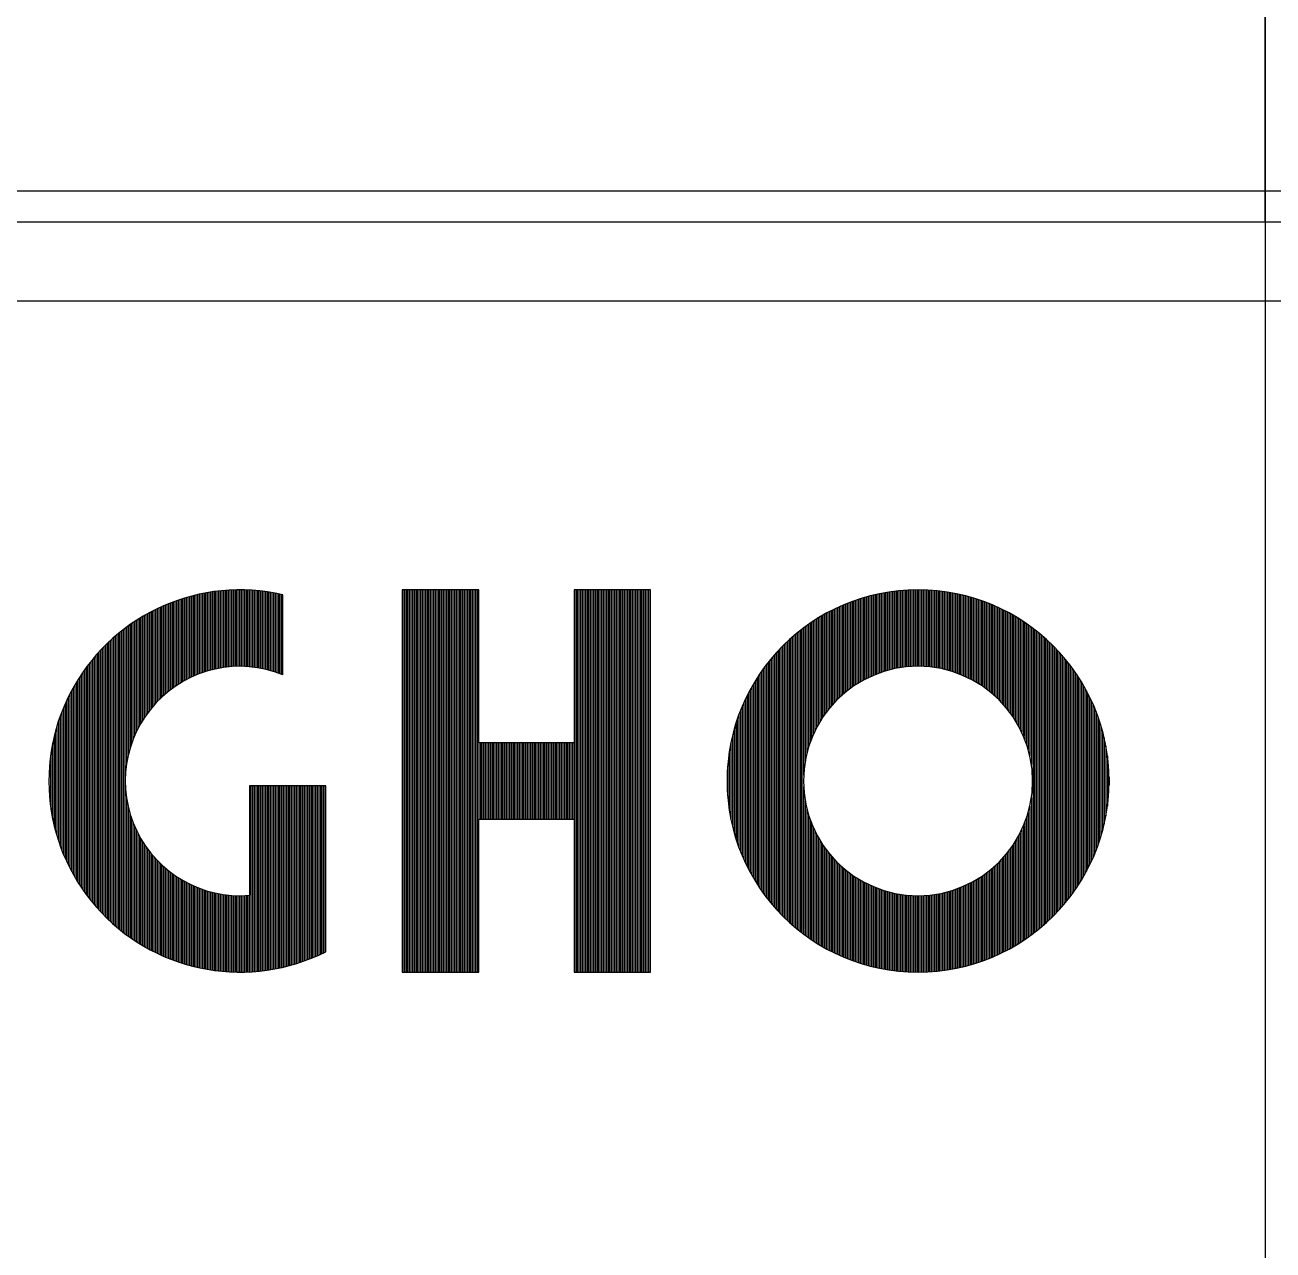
# Model space of a CAD drawing. Header units: millimetres. Extents: x 60229 to 91621, y 21923 to 36546.
# Drawn here: x 82360.79 to 82368.78, y 29865.95 to 29873.8 of the extents above; entities that cross this region are included whole.
import ezdxf

# ---------------------------------------------------------------- set-up
doc = ezdxf.new("R2010")
doc.units = ezdxf.units.MM
doc.layers.add('BLOCK', color=3, linetype='Continuous')

# ---------------------------------------------------------------- blocks, each defined once
blk = doc.blocks.new('*X100')
at = {"color": 0}
for p, q in [((137.241, 180.625), (146.554, 180.625)), ((137.636, 180.75), (146.16, 180.75)), ((138.075, 180.875), (145.72, 180.875)), ((138.577, 181), (145.218, 181)), ((139.175, 181.125), (144.62, 181.125)), ((139.957, 181.25), (143.838, 181.25)), ((141.6, 181.375), (142.195, 181.375)), ((134.917, 179.625), (148.878, 179.625)), ((135.156, 179.75), (148.64, 179.75)), ((135.405, 179.875), (148.39, 179.875)), ((135.667, 180), (148.128, 180)), ((135.943, 180.125), (147.852, 180.125)), ((136.236, 180.25), (147.56, 180.25)), ((136.547, 180.375), (147.249, 180.375)), ((136.88, 180.5), (146.915, 180.5)), ((133.309, 178.625), (150.487, 178.625)), ((133.486, 178.75), (150.309, 178.75)), ((133.67, 178.875), (150.126, 178.875)), ((133.859, 179), (149.936, 179)), ((134.056, 179.125), (149.74, 179.125)), ((134.259, 179.25), (149.537, 179.25)), ((134.47, 179.375), (149.326, 179.375)), ((134.689, 179.5), (149.107, 179.5)), ((132.2, 177.75), (151.595, 177.75)), ((132.346, 177.875), (151.45, 177.875)), ((132.495, 178), (151.3, 178)), ((132.649, 178.125), (151.147, 178.125)), ((132.807, 178.25), (150.989, 178.25)), ((132.969, 178.375), (150.826, 178.375)), ((133.136, 178.5), (150.659, 178.5)), ((131.158, 176.75), (152.637, 176.75)), ((131.278, 176.875), (152.518, 176.875)), ((131.4, 177), (152.396, 177)), ((131.525, 177.125), (152.27, 177.125)), ((131.654, 177.25), (152.142, 177.25)), ((131.785, 177.375), (152.01, 177.375)), ((131.92, 177.5), (151.876, 177.5)), ((132.058, 177.625), (151.737, 177.625)), ((130.295, 175.75), (153.501, 175.75)), ((130.394, 175.875), (153.401, 175.875)), ((130.496, 176), (153.299, 176)), ((130.6, 176.125), (153.195, 176.125)), ((130.707, 176.25), (153.089, 176.25)), ((130.816, 176.375), (152.98, 176.375)), ((130.927, 176.5), (152.868, 176.5)), ((131.041, 176.625), (152.754, 176.625)), ((129.572, 174.75), (138.403, 174.75)), ((129.656, 174.875), (138.71, 174.875)), ((129.741, 175), (139.055, 175)), ((129.828, 175.125), (139.456, 175.125)), ((129.917, 175.25), (139.944, 175.25)), ((130.009, 175.375), (140.617, 175.375)), ((130.102, 175.5), (153.694, 175.5)), ((130.197, 175.625), (153.598, 175.625)), ((143.179, 175.375), (153.787, 175.375)), ((143.852, 175.25), (153.878, 175.25)), ((144.34, 175.125), (153.967, 175.125)), ((144.74, 175), (154.055, 175)), ((145.086, 174.875), (154.14, 174.875)), ((145.393, 174.75), (154.224, 174.75)), ((129.036, 173.875), (136.828, 173.875)), ((129.108, 174), (137.012, 174)), ((129.181, 174.125), (137.207, 174.125)), ((129.256, 174.25), (137.413, 174.25)), ((129.332, 174.375), (137.633, 174.375)), ((129.41, 174.5), (137.87, 174.5)), ((129.49, 174.625), (138.125, 174.625)), ((145.671, 174.625), (154.305, 174.625)), ((145.926, 174.5), (154.385, 174.5)), ((146.162, 174.375), (154.463, 174.375)), ((146.382, 174.25), (154.54, 174.25)), ((146.589, 174.125), (154.615, 174.125)), ((146.784, 174), (154.688, 174)), ((146.968, 173.875), (154.759, 173.875)), ((128.52, 172.875), (135.633, 172.875)), ((128.579, 173), (135.76, 173)), ((128.64, 173.125), (135.893, 173.125)), ((128.702, 173.25), (136.032, 173.25)), ((128.766, 173.375), (136.177, 173.375)), ((128.831, 173.5), (136.328, 173.5)), ((128.898, 173.625), (136.487, 173.625)), ((128.966, 173.75), (136.653, 173.75)), ((147.143, 173.75), (154.829, 173.75)), ((147.309, 173.625), (154.897, 173.625)), ((147.467, 173.5), (154.964, 173.5)), ((147.619, 173.375), (155.029, 173.375)), ((147.763, 173.25), (155.093, 173.25)), ((147.902, 173.125), (155.155, 173.125)), ((148.035, 173), (155.216, 173)), ((148.163, 172.875), (155.275, 172.875)), ((128.095, 171.875), (134.771, 171.875)), ((128.144, 172), (134.865, 172)), ((128.194, 172.125), (134.963, 172.125)), ((128.245, 172.25), (135.064, 172.25)), ((128.297, 172.375), (135.169, 172.375)), ((128.351, 172.5), (135.279, 172.5)), ((128.406, 172.625), (135.392, 172.625)), ((128.462, 172.75), (135.51, 172.75)), ((148.285, 172.75), (155.333, 172.75)), ((148.403, 172.625), (155.39, 172.625)), ((148.517, 172.5), (155.445, 172.5)), ((148.626, 172.375), (155.499, 172.375)), ((148.732, 172.25), (155.551, 172.25)), ((148.833, 172.125), (155.602, 172.125)), ((148.931, 172), (155.652, 172)), ((149.025, 171.875), (155.7, 171.875)), ((127.754, 170.875), (134.13, 170.875)), ((127.792, 171), (134.2, 171)), ((127.832, 171.125), (134.273, 171.125)), ((127.873, 171.25), (134.348, 171.25)), ((127.915, 171.375), (134.427, 171.375)), ((127.958, 171.5), (134.508, 171.5)), ((128.003, 171.625), (134.592, 171.625)), ((128.048, 171.75), (134.68, 171.75)), ((149.116, 171.75), (155.747, 171.75)), ((149.203, 171.625), (155.793, 171.625)), ((149.287, 171.5), (155.838, 171.5)), ((149.369, 171.375), (155.881, 171.375)), ((149.447, 171.25), (155.923, 171.25)), ((149.523, 171.125), (155.964, 171.125)), ((149.595, 171), (156.003, 171)), ((149.666, 170.875), (156.042, 170.875)), ((127.519, 170), (133.709, 170)), ((127.549, 170.125), (133.762, 170.125)), ((127.58, 170.25), (133.818, 170.25)), ((127.612, 170.375), (133.875, 170.375)), ((127.646, 170.5), (133.935, 170.5)), ((127.681, 170.625), (133.998, 170.625)), ((127.717, 170.75), (134.063, 170.75)), ((149.733, 170.75), (156.079, 170.75)), ((149.798, 170.625), (156.115, 170.625)), ((149.86, 170.5), (156.15, 170.5)), ((149.92, 170.375), (156.183, 170.375)), ((149.978, 170.25), (156.216, 170.25)), ((150.033, 170.125), (156.247, 170.125)), ((150.086, 170), (156.277, 170)), ((127.319, 169), (133.363, 169)), ((127.34, 169.125), (133.399, 169.125)), ((127.362, 169.25), (133.437, 169.25)), ((127.385, 169.375), (133.477, 169.375)), ((127.41, 169.5), (133.52, 169.5)), ((127.435, 169.625), (133.564, 169.625)), ((127.462, 169.75), (133.61, 169.75)), ((127.49, 169.875), (133.659, 169.875)), ((150.137, 169.875), (156.306, 169.875)), ((150.185, 169.75), (156.334, 169.75)), ((150.232, 169.625), (156.36, 169.625)), ((150.276, 169.5), (156.386, 169.5)), ((150.318, 169.375), (156.41, 169.375)), ((150.358, 169.25), (156.434, 169.25)), ((150.396, 169.125), (156.456, 169.125)), ((150.433, 169), (156.477, 169)), ((127.189, 168), (133.144, 168)), ((127.201, 168.125), (133.164, 168.125)), ((127.215, 168.25), (133.187, 168.25)), ((127.23, 168.375), (133.212, 168.375)), ((127.245, 168.5), (133.238, 168.5)), ((127.262, 168.625), (133.266, 168.625)), ((127.28, 168.75), (133.297, 168.75)), ((127.299, 168.875), (133.329, 168.875)), ((150.467, 168.875), (156.497, 168.875)), ((150.499, 168.75), (156.516, 168.75)), ((150.529, 168.625), (156.534, 168.625)), ((150.557, 168.5), (156.55, 168.5)), ((150.584, 168.375), (156.566, 168.375)), ((150.608, 168.25), (156.581, 168.25)), ((150.631, 168.125), (156.594, 168.125)), ((150.652, 168), (156.607, 168)), ((127.132, 167.125), (133.048, 167.125)), ((127.137, 167.25), (133.056, 167.25)), ((127.143, 167.375), (133.067, 167.375)), ((127.15, 167.5), (133.078, 167.5)), ((127.158, 167.625), (133.092, 167.625)), ((127.167, 167.75), (133.107, 167.75)), ((127.178, 167.875), (133.125, 167.875)), ((150.671, 167.875), (156.618, 167.875)), ((150.688, 167.75), (156.628, 167.75)), ((150.704, 167.625), (156.637, 167.625)), ((150.717, 167.5), (156.645, 167.5)), ((150.729, 167.375), (156.653, 167.375)), ((150.739, 167.25), (156.659, 167.25)), ((150.747, 167.125), (156.663, 167.125)), ((127.123, 166.625), (133.033, 166.625)), ((127.123, 166.5), (133.033, 166.5)), ((127.124, 166.75), (133.034, 166.75)), ((127.125, 166.875), (133.037, 166.875)), ((127.125, 166.375), (133.036, 166.375)), ((127.127, 166.25), (133.04, 166.25)), ((127.128, 167), (133.042, 167)), ((127.131, 166.125), (133.046, 166.125)), ((150.75, 166.125), (156.665, 166.125)), ((150.754, 167), (156.667, 167)), ((150.756, 166.25), (156.668, 166.25)), ((150.759, 166.875), (156.67, 166.875)), ((150.76, 166.375), (156.671, 166.375)), ((150.762, 166.75), (156.672, 166.75)), ((150.762, 166.5), (156.672, 166.5)), ((150.763, 166.625), (156.673, 166.625)), ((127.135, 166), (133.053, 166)), ((127.141, 165.875), (133.063, 165.875)), ((127.148, 165.75), (133.074, 165.75)), ((127.155, 165.625), (133.087, 165.625)), ((127.164, 165.5), (133.102, 165.5)), ((127.174, 165.375), (133.118, 165.375)), ((127.185, 165.25), (133.137, 165.25)), ((127.197, 165.125), (133.157, 165.125)), ((150.639, 165.125), (156.599, 165.125)), ((150.659, 165.25), (156.611, 165.25)), ((150.677, 165.375), (156.622, 165.375)), ((150.694, 165.5), (156.631, 165.5)), ((150.709, 165.625), (156.64, 165.625)), ((150.722, 165.75), (156.648, 165.75)), ((150.733, 165.875), (156.655, 165.875)), ((150.742, 166), (156.66, 166)), ((127.21, 165), (133.179, 165)), ((127.224, 164.875), (133.203, 164.875)), ((127.24, 164.75), (133.229, 164.75)), ((127.256, 164.625), (133.256, 164.625)), ((127.273, 164.5), (133.286, 164.5)), ((127.292, 164.375), (133.317, 164.375)), ((127.311, 164.25), (133.351, 164.25)), ((127.332, 164.125), (133.386, 164.125)), ((150.409, 164.125), (156.463, 164.125)), ((150.445, 164.25), (156.484, 164.25)), ((150.478, 164.375), (156.504, 164.375)), ((150.51, 164.5), (156.522, 164.5)), ((150.539, 164.625), (156.54, 164.625)), ((150.567, 164.75), (156.556, 164.75)), ((150.593, 164.875), (156.571, 164.875)), ((150.617, 165), (156.585, 165)), ((127.354, 164), (133.424, 164)), ((127.377, 163.875), (133.463, 163.875)), ((127.401, 163.75), (133.504, 163.75)), ((127.426, 163.625), (133.548, 163.625)), ((127.452, 163.5), (133.594, 163.5)), ((127.48, 163.375), (133.641, 163.375)), ((127.508, 163.25), (133.691, 163.25)), ((150.104, 163.25), (156.287, 163.25)), ((150.154, 163.375), (156.316, 163.375)), ((150.202, 163.5), (156.343, 163.5)), ((150.248, 163.625), (156.369, 163.625)), ((150.291, 163.75), (156.395, 163.75)), ((150.333, 163.875), (156.419, 163.875)), ((150.372, 164), (156.442, 164)), ((127.538, 163.125), (133.744, 163.125)), ((127.569, 163), (133.798, 163)), ((127.601, 162.875), (133.855, 162.875)), ((127.634, 162.75), (133.914, 162.75)), ((127.668, 162.625), (133.976, 162.625)), ((127.704, 162.5), (134.04, 162.5)), ((127.741, 162.375), (134.106, 162.375)), ((127.779, 162.25), (134.175, 162.25)), ((149.62, 162.25), (156.017, 162.25)), ((149.69, 162.375), (156.055, 162.375)), ((149.756, 162.5), (156.092, 162.5)), ((149.82, 162.625), (156.127, 162.625)), ((149.882, 162.75), (156.161, 162.75)), ((149.941, 162.875), (156.195, 162.875)), ((149.998, 163), (156.227, 163)), ((150.052, 163.125), (156.258, 163.125)), ((127.818, 162.125), (134.247, 162.125)), ((127.858, 162), (134.322, 162)), ((127.9, 161.875), (134.399, 161.875)), ((127.943, 161.75), (134.479, 161.75)), ((127.987, 161.625), (134.563, 161.625)), ((128.032, 161.5), (134.649, 161.5)), ((128.079, 161.375), (134.739, 161.375)), ((128.127, 161.25), (134.832, 161.25)), ((148.964, 161.25), (155.669, 161.25)), ((149.057, 161.375), (155.717, 161.375)), ((149.147, 161.5), (155.763, 161.5)), ((149.233, 161.625), (155.809, 161.625)), ((149.316, 161.75), (155.853, 161.75)), ((149.397, 161.875), (155.896, 161.875)), ((149.474, 162), (155.937, 162)), ((149.549, 162.125), (155.978, 162.125)), ((128.176, 161.125), (134.928, 161.125)), ((128.227, 161), (135.028, 161)), ((128.278, 160.875), (135.132, 160.875)), ((128.332, 160.75), (135.24, 160.75)), ((128.386, 160.625), (135.352, 160.625)), ((128.442, 160.5), (135.468, 160.5)), ((128.5, 160.375), (135.589, 160.375)), ((148.206, 160.375), (155.296, 160.375)), ((148.327, 160.5), (155.353, 160.5)), ((148.444, 160.625), (155.409, 160.625)), ((148.556, 160.75), (155.464, 160.75)), ((148.664, 160.875), (155.517, 160.875)), ((148.768, 161), (155.569, 161)), ((148.868, 161.125), (155.62, 161.125)), ((128.558, 160.25), (135.715, 160.25)), ((128.619, 160.125), (135.846, 160.125)), ((128.68, 160), (135.983, 160)), ((128.744, 159.875), (136.125, 159.875)), ((128.808, 159.75), (136.274, 159.75)), ((128.875, 159.625), (136.43, 159.625)), ((128.942, 159.5), (136.594, 159.5)), ((129.012, 159.375), (136.765, 159.375)), ((147.03, 159.375), (154.784, 159.375)), ((147.202, 159.5), (154.853, 159.5)), ((147.365, 159.625), (154.921, 159.625)), ((147.521, 159.75), (154.987, 159.75)), ((147.67, 159.875), (155.052, 159.875)), ((147.813, 160), (155.115, 160)), ((147.949, 160.125), (155.177, 160.125)), ((148.081, 160.25), (155.237, 160.25)), ((129.083, 159.25), (136.946, 159.25)), ((129.155, 159.125), (137.137, 159.125)), ((129.229, 159), (137.339, 159)), ((129.305, 158.875), (137.554, 158.875)), ((129.383, 158.75), (137.785, 158.75)), ((129.462, 158.625), (138.033, 158.625)), ((129.543, 158.5), (138.302, 158.5)), ((129.626, 158.375), (138.598, 158.375)), ((145.197, 158.375), (154.17, 158.375)), ((145.493, 158.5), (154.252, 158.5)), ((145.763, 158.625), (154.334, 158.625)), ((146.011, 158.75), (154.413, 158.75)), ((146.241, 158.875), (154.49, 158.875)), ((146.456, 159), (154.566, 159)), ((146.659, 159.125), (154.641, 159.125)), ((146.85, 159.25), (154.713, 159.25)), ((129.711, 158.25), (138.929, 158.25)), ((129.797, 158.125), (139.307, 158.125)), ((129.886, 158), (139.759, 158)), ((129.976, 157.875), (140.346, 157.875)), ((130.069, 157.75), (141.439, 157.75)), ((130.164, 157.625), (153.632, 157.625)), ((130.26, 157.5), (153.535, 157.5)), ((130.359, 157.375), (153.436, 157.375)), ((142.357, 157.75), (153.727, 157.75)), ((143.45, 157.875), (153.819, 157.875)), ((144.037, 158), (153.91, 158)), ((144.488, 158.125), (153.998, 158.125)), ((144.867, 158.25), (154.085, 158.25)), ((130.46, 157.25), (153.335, 157.25)), ((130.564, 157.125), (153.232, 157.125)), ((130.669, 157), (153.126, 157)), ((130.777, 156.875), (153.018, 156.875)), ((130.888, 156.75), (152.908, 156.75)), ((131.001, 156.625), (152.794, 156.625)), ((131.117, 156.5), (152.679, 156.5)), ((131.235, 156.375), (152.56, 156.375)), ((131.357, 156.25), (152.439, 156.25)), ((131.481, 156.125), (152.315, 156.125)), ((131.608, 156), (152.187, 156)), ((131.739, 155.875), (152.057, 155.875)), ((131.872, 155.75), (151.923, 155.75)), ((132.009, 155.625), (151.786, 155.625)), ((132.15, 155.5), (151.646, 155.5)), ((132.294, 155.375), (151.501, 155.375)), ((132.442, 155.25), (151.353, 155.25)), ((132.594, 155.125), (151.201, 155.125)), ((132.751, 155), (151.045, 155)), ((132.912, 154.875), (150.884, 154.875)), ((133.077, 154.75), (150.718, 154.75)), ((133.248, 154.625), (150.548, 154.625)), ((133.423, 154.5), (150.372, 154.5)), ((133.605, 154.375), (150.191, 154.375)), ((133.792, 154.25), (150.003, 154.25)), ((133.986, 154.125), (149.81, 154.125)), ((134.187, 154), (149.609, 154)), ((134.395, 153.875), (149.401, 153.875)), ((134.611, 153.75), (149.185, 153.75)), ((134.836, 153.625), (148.96, 153.625)), ((135.071, 153.5), (148.725, 153.5)), ((135.316, 153.375), (148.479, 153.375)), ((135.574, 153.25), (148.222, 153.25)), ((135.845, 153.125), (147.951, 153.125)), ((136.131, 153), (147.665, 153)), ((136.435, 152.875), (147.36, 152.875)), ((136.761, 152.75), (147.035, 152.75)), ((137.111, 152.625), (146.684, 152.625)), ((137.493, 152.5), (146.303, 152.5)), ((137.915, 152.375), (145.88, 152.375)), ((138.392, 152.25), (145.403, 152.25)), ((138.951, 152.125), (144.845, 152.125)), ((139.651, 152), (144.145, 152)), ((140.722, 151.875), (143.074, 151.875)), ((127.123, 145.875), (156.673, 145.875)), ((127.123, 145.75), (156.673, 145.75)), ((127.123, 145.625), (156.673, 145.625)), ((127.123, 145.5), (156.673, 145.5)), ((127.123, 145.375), (156.673, 145.375)), ((127.123, 145.25), (156.673, 145.25)), ((127.123, 145.125), (156.673, 145.125)), ((127.123, 145), (156.673, 145)), ((127.123, 144.875), (156.673, 144.875)), ((127.123, 144.75), (156.673, 144.75)), ((127.123, 144.625), (156.673, 144.625)), ((127.123, 144.5), (156.673, 144.5)), ((127.123, 144.375), (156.673, 144.375)), ((127.123, 144.25), (156.673, 144.25)), ((127.123, 144.125), (156.673, 144.125)), ((127.123, 144), (156.673, 144)), ((127.123, 143.875), (156.673, 143.875)), ((127.123, 143.75), (156.673, 143.75)), ((127.123, 143.625), (156.673, 143.625)), ((127.123, 143.5), (156.673, 143.5)), ((127.123, 143.375), (156.673, 143.375)), ((127.123, 143.25), (156.673, 143.25)), ((127.123, 143.125), (156.673, 143.125)), ((127.123, 143), (156.673, 143)), ((127.123, 142.875), (156.673, 142.875)), ((127.123, 142.75), (156.673, 142.75)), ((127.123, 142.625), (156.673, 142.625)), ((127.123, 142.5), (156.673, 142.5)), ((127.123, 142.375), (156.673, 142.375)), ((127.123, 142.25), (156.673, 142.25)), ((127.123, 142.125), (156.673, 142.125)), ((127.123, 142), (156.673, 142)), ((127.123, 141.875), (156.673, 141.875)), ((127.123, 141.75), (156.673, 141.75)), ((127.123, 141.625), (156.673, 141.625)), ((127.123, 141.5), (156.673, 141.5)), ((127.123, 141.375), (156.673, 141.375)), ((127.123, 141.25), (156.673, 141.25)), ((127.123, 141.125), (156.673, 141.125)), ((127.123, 141), (156.673, 141)), ((127.123, 140.875), (156.673, 140.875)), ((127.123, 140.75), (156.673, 140.75)), ((127.123, 140.625), (156.673, 140.625)), ((127.123, 140.5), (156.673, 140.5)), ((127.123, 140.375), (156.673, 140.375)), ((127.123, 140.25), (156.673, 140.25)), ((127.123, 140.125), (156.673, 140.125)), ((138.943, 140), (144.853, 140)), ((138.943, 139.875), (144.853, 139.875)), ((138.943, 139.75), (144.853, 139.75)), ((138.943, 139.625), (144.853, 139.625)), ((138.943, 139.5), (144.853, 139.5)), ((138.943, 139.375), (144.853, 139.375)), ((138.943, 139.25), (144.853, 139.25)), ((138.943, 139.125), (144.853, 139.125)), ((138.943, 139), (144.853, 139)), ((138.943, 138.875), (144.853, 138.875)), ((138.943, 138.75), (144.853, 138.75)), ((138.943, 138.625), (144.853, 138.625)), ((138.943, 138.5), (144.853, 138.5)), ((138.943, 138.375), (144.853, 138.375)), ((138.943, 138.25), (144.853, 138.25)), ((138.943, 138.125), (144.853, 138.125)), ((138.943, 138), (144.853, 138)), ((138.943, 137.875), (144.853, 137.875)), ((138.943, 137.75), (144.853, 137.75)), ((138.943, 137.625), (144.853, 137.625)), ((138.943, 137.5), (144.853, 137.5)), ((138.943, 137.375), (144.853, 137.375)), ((138.943, 137.25), (144.853, 137.25)), ((138.943, 137.125), (144.853, 137.125)), ((138.943, 137), (144.853, 137)), ((138.943, 136.875), (144.853, 136.875)), ((138.943, 136.75), (144.853, 136.75)), ((138.943, 136.625), (144.853, 136.625)), ((138.943, 136.5), (144.853, 136.5)), ((138.943, 136.375), (144.853, 136.375)), ((138.943, 136.25), (144.853, 136.25)), ((138.943, 136.125), (144.853, 136.125)), ((138.943, 136), (144.853, 136)), ((138.943, 135.875), (144.853, 135.875)), ((138.943, 135.75), (144.853, 135.75)), ((138.943, 135.625), (144.853, 135.625)), ((138.943, 135.5), (144.853, 135.5)), ((138.943, 135.375), (144.853, 135.375)), ((138.943, 135.25), (144.853, 135.25)), ((138.943, 135.125), (144.853, 135.125)), ((138.943, 135), (144.853, 135)), ((138.943, 134.875), (144.853, 134.875)), ((138.943, 134.75), (144.853, 134.75)), ((138.943, 134.625), (144.853, 134.625)), ((138.943, 134.5), (144.853, 134.5)), ((138.943, 134.375), (144.853, 134.375)), ((138.943, 134.25), (144.853, 134.25)), ((138.943, 134.125), (144.853, 134.125)), ((138.943, 134), (144.853, 134)), ((138.943, 133.875), (144.853, 133.875)), ((138.943, 133.75), (144.853, 133.75)), ((138.943, 133.625), (144.853, 133.625)), ((138.943, 133.5), (144.853, 133.5)), ((138.943, 133.375), (144.853, 133.375)), ((138.943, 133.25), (144.853, 133.25)), ((127.123, 132.5), (156.673, 132.5)), ((127.123, 132.375), (156.673, 132.375)), ((138.943, 133.125), (144.853, 133.125)), ((138.943, 133), (144.853, 133)), ((138.943, 132.875), (144.853, 132.875)), ((138.943, 132.75), (144.853, 132.75)), ((138.943, 132.625), (144.853, 132.625)), ((127.123, 132.25), (156.673, 132.25)), ((127.123, 132.125), (156.673, 132.125)), ((127.123, 132), (156.673, 132)), ((127.123, 131.875), (156.673, 131.875)), ((127.123, 131.75), (156.673, 131.75)), ((127.123, 131.625), (156.673, 131.625)), ((127.123, 131.5), (156.673, 131.5)), ((127.123, 131.375), (156.673, 131.375)), ((127.123, 131.25), (156.673, 131.25)), ((127.123, 131.125), (156.673, 131.125)), ((127.123, 131), (156.673, 131)), ((127.123, 130.875), (156.673, 130.875)), ((127.123, 130.75), (156.673, 130.75)), ((127.123, 130.625), (156.673, 130.625)), ((127.123, 130.5), (156.673, 130.5)), ((127.123, 130.375), (156.673, 130.375)), ((127.123, 130.25), (156.673, 130.25)), ((127.123, 130.125), (156.673, 130.125)), ((127.123, 130), (156.673, 130)), ((127.123, 129.875), (156.673, 129.875)), ((127.123, 129.75), (156.673, 129.75)), ((127.123, 129.625), (156.673, 129.625)), ((127.123, 129.5), (156.673, 129.5)), ((127.123, 129.375), (156.673, 129.375)), ((127.123, 129.25), (156.673, 129.25)), ((127.123, 129.125), (156.673, 129.125)), ((127.123, 129), (156.673, 129)), ((127.123, 128.875), (156.673, 128.875)), ((127.123, 128.75), (156.673, 128.75)), ((127.123, 128.625), (156.673, 128.625)), ((127.123, 128.5), (156.673, 128.5)), ((127.123, 128.375), (156.673, 128.375)), ((127.123, 128.25), (156.673, 128.25)), ((127.123, 128.125), (156.673, 128.125)), ((127.123, 128), (156.673, 128)), ((127.123, 127.875), (156.673, 127.875)), ((127.123, 127.75), (156.673, 127.75)), ((127.123, 127.625), (156.673, 127.625)), ((127.123, 127.5), (156.673, 127.5)), ((127.123, 127.375), (156.673, 127.375)), ((127.123, 127.25), (156.673, 127.25)), ((127.123, 127.125), (156.673, 127.125)), ((127.123, 127), (156.673, 127)), ((127.123, 126.875), (156.673, 126.875)), ((127.123, 126.75), (156.673, 126.75)), ((142.267, 120.75), (155.118, 120.75)), ((142.267, 120.625), (155.179, 120.625)), ((142.267, 120.5), (155.24, 120.5)), ((142.267, 120.375), (155.298, 120.375)), ((142.267, 120.25), (155.356, 120.25)), ((142.267, 120.125), (155.412, 120.125)), ((142.267, 120), (155.466, 120)), ((142.267, 119.875), (155.519, 119.875)), ((142.267, 119.75), (155.571, 119.75)), ((142.267, 119.625), (155.622, 119.625)), ((142.267, 119.5), (155.671, 119.5)), ((142.267, 119.375), (155.719, 119.375)), ((142.267, 119.25), (155.765, 119.25)), ((142.267, 119.125), (155.811, 119.125)), ((142.267, 119), (155.855, 119)), ((142.267, 118.875), (155.898, 118.875)), ((142.267, 118.75), (155.939, 118.75)), ((142.267, 118.625), (155.979, 118.625)), ((142.267, 118.5), (156.018, 118.5)), ((142.267, 118.375), (156.056, 118.375)), ((142.267, 118.25), (156.093, 118.25)), ((142.267, 118.125), (156.129, 118.125)), ((142.267, 118), (156.163, 118)), ((142.267, 117.875), (156.196, 117.875)), ((127.376, 116.875), (133.461, 116.875)), ((127.4, 117), (133.503, 117)), ((127.425, 117.125), (133.546, 117.125)), ((127.451, 117.25), (133.592, 117.25)), ((127.479, 117.375), (133.639, 117.375)), ((142.267, 117.75), (156.228, 117.75)), ((142.267, 117.625), (156.259, 117.625)), ((142.267, 117.5), (156.288, 117.5)), ((142.267, 117.375), (156.317, 117.375)), ((142.267, 117.25), (156.344, 117.25)), ((142.267, 117.125), (156.371, 117.125)), ((142.267, 117), (156.396, 117)), ((142.267, 116.875), (156.42, 116.875)), ((127.224, 115.875), (133.202, 115.875)), ((127.239, 116), (133.228, 116)), ((127.255, 116.125), (133.255, 116.125)), ((127.273, 116.25), (133.285, 116.25)), ((127.291, 116.375), (133.316, 116.375)), ((127.311, 116.5), (133.349, 116.5)), ((127.331, 116.625), (133.385, 116.625)), ((127.353, 116.75), (133.422, 116.75)), ((142.267, 116.75), (156.443, 116.75)), ((142.267, 116.625), (156.464, 116.625)), ((142.267, 116.5), (156.485, 116.5)), ((142.267, 116.375), (156.505, 116.375)), ((142.267, 116.25), (156.523, 116.25)), ((142.267, 116.125), (156.54, 116.125)), ((142.267, 116), (156.557, 116)), ((142.267, 115.875), (156.572, 115.875)), ((127.147, 115), (133.073, 115)), ((127.155, 115.125), (133.086, 115.125)), ((127.164, 115.25), (133.101, 115.25)), ((127.174, 115.375), (133.118, 115.375)), ((127.184, 115.5), (133.136, 115.5)), ((127.196, 115.625), (133.156, 115.625)), ((127.21, 115.75), (133.178, 115.75)), ((142.267, 115.75), (156.586, 115.75)), ((142.267, 115.625), (156.599, 115.625)), ((142.267, 115.5), (156.611, 115.5)), ((142.267, 115.375), (156.622, 115.375)), ((142.267, 115.25), (156.632, 115.25)), ((142.267, 115.125), (156.641, 115.125)), ((142.267, 115), (156.648, 115)), ((127.123, 114.25), (133.033, 114.25)), ((127.123, 114.125), (133.033, 114.125)), ((127.124, 114), (133.034, 114)), ((127.125, 114.375), (133.036, 114.375)), ((127.127, 114.5), (133.04, 114.5)), ((127.13, 114.625), (133.045, 114.625)), ((127.135, 114.75), (133.053, 114.75)), ((127.141, 114.875), (133.062, 114.875)), ((150.733, 114.875), (156.655, 114.875)), ((150.743, 114.75), (156.661, 114.75)), ((150.75, 114.625), (156.665, 114.625)), ((150.756, 114.5), (156.669, 114.5)), ((150.76, 114.375), (156.671, 114.375)), ((150.761, 114), (156.672, 114)), ((150.762, 114.25), (156.672, 114.25)), ((150.763, 114.125), (156.673, 114.125)), ((127.125, 113.875), (133.037, 113.875)), ((127.128, 113.75), (133.042, 113.75)), ((127.132, 113.625), (133.049, 113.625)), ((127.137, 113.5), (133.057, 113.5)), ((127.143, 113.375), (133.067, 113.375)), ((127.15, 113.25), (133.079, 113.25)), ((127.159, 113.125), (133.093, 113.125)), ((127.168, 113), (133.108, 113)), ((150.688, 113), (156.628, 113)), ((150.703, 113.125), (156.637, 113.125)), ((150.717, 113.25), (156.645, 113.25)), ((150.729, 113.375), (156.652, 113.375)), ((150.739, 113.5), (156.658, 113.5)), ((150.747, 113.625), (156.663, 113.625)), ((150.754, 113.75), (156.667, 113.75)), ((150.758, 113.875), (156.67, 113.875)), ((127.178, 112.875), (133.125, 112.875)), ((127.19, 112.75), (133.144, 112.75)), ((127.202, 112.625), (133.165, 112.625)), ((127.216, 112.5), (133.188, 112.5)), ((127.23, 112.375), (133.213, 112.375)), ((127.246, 112.25), (133.239, 112.25)), ((127.263, 112.125), (133.268, 112.125)), ((127.28, 112), (133.298, 112)), ((150.498, 112), (156.515, 112)), ((150.528, 112.125), (156.533, 112.125)), ((150.556, 112.25), (156.55, 112.25)), ((150.583, 112.375), (156.565, 112.375)), ((150.607, 112.5), (156.58, 112.5)), ((150.63, 112.625), (156.594, 112.625)), ((150.651, 112.75), (156.606, 112.75)), ((150.67, 112.875), (156.617, 112.875)), ((127.299, 111.875), (133.33, 111.875)), ((127.319, 111.75), (133.364, 111.75)), ((127.341, 111.625), (133.401, 111.625)), ((127.363, 111.5), (133.439, 111.5)), ((127.386, 111.375), (133.479, 111.375)), ((127.411, 111.25), (133.521, 111.25)), ((127.436, 111.125), (133.566, 111.125)), ((150.23, 111.125), (156.359, 111.125)), ((150.274, 111.25), (156.385, 111.25)), ((150.317, 111.375), (156.409, 111.375)), ((150.357, 111.5), (156.433, 111.5)), ((150.395, 111.625), (156.455, 111.625)), ((150.431, 111.75), (156.476, 111.75)), ((150.465, 111.875), (156.496, 111.875)), ((127.463, 111), (133.612, 111)), ((127.491, 110.875), (133.661, 110.875)), ((127.52, 110.75), (133.712, 110.75)), ((127.55, 110.625), (133.765, 110.625)), ((127.581, 110.5), (133.82, 110.5)), ((127.614, 110.375), (133.878, 110.375)), ((127.647, 110.25), (133.938, 110.25)), ((127.682, 110.125), (134, 110.125)), ((149.795, 110.125), (156.113, 110.125)), ((149.858, 110.25), (156.148, 110.25)), ((149.918, 110.375), (156.182, 110.375)), ((149.976, 110.5), (156.214, 110.5)), ((150.031, 110.625), (156.246, 110.625)), ((150.084, 110.75), (156.276, 110.75)), ((150.135, 110.875), (156.305, 110.875)), ((150.183, 111), (156.333, 111)), ((127.718, 110), (134.065, 110)), ((127.755, 109.875), (134.133, 109.875)), ((127.794, 109.75), (134.203, 109.75)), ((127.834, 109.625), (134.276, 109.625)), ((127.874, 109.5), (134.352, 109.5)), ((127.916, 109.375), (134.43, 109.375)), ((127.96, 109.25), (134.512, 109.25)), ((128.004, 109.125), (134.596, 109.125)), ((149.2, 109.125), (155.791, 109.125)), ((149.284, 109.25), (155.836, 109.25)), ((149.366, 109.375), (155.879, 109.375)), ((149.444, 109.5), (155.921, 109.5)), ((149.52, 109.625), (155.962, 109.625)), ((149.593, 109.75), (156.002, 109.75)), ((149.663, 109.875), (156.04, 109.875)), ((149.73, 110), (156.077, 110)), ((128.05, 109), (134.684, 109)), ((128.097, 108.875), (134.775, 108.875)), ((128.146, 108.75), (134.869, 108.75)), ((128.196, 108.625), (134.967, 108.625)), ((128.247, 108.5), (135.068, 108.5)), ((128.299, 108.375), (135.174, 108.375)), ((128.353, 108.25), (135.283, 108.25)), ((128.408, 108.125), (135.397, 108.125)), ((148.399, 108.125), (155.388, 108.125)), ((148.512, 108.25), (155.443, 108.25)), ((148.622, 108.375), (155.496, 108.375)), ((148.727, 108.5), (155.549, 108.5)), ((148.829, 108.625), (155.6, 108.625)), ((148.927, 108.75), (155.65, 108.75)), ((149.021, 108.875), (155.698, 108.875)), ((149.112, 109), (155.745, 109)), ((128.465, 108), (135.515, 108)), ((128.523, 107.875), (135.638, 107.875)), ((128.582, 107.75), (135.766, 107.75)), ((128.643, 107.625), (135.899, 107.625)), ((128.705, 107.5), (136.038, 107.5)), ((128.769, 107.375), (136.183, 107.375)), ((128.834, 107.25), (136.335, 107.25)), ((147.461, 107.25), (154.961, 107.25)), ((147.613, 107.375), (155.027, 107.375)), ((147.758, 107.5), (155.091, 107.5)), ((147.897, 107.625), (155.153, 107.625)), ((148.03, 107.75), (155.214, 107.75)), ((148.158, 107.875), (155.273, 107.875)), ((148.281, 108), (155.331, 108)), ((128.901, 107.125), (136.493, 107.125)), ((128.969, 107), (136.66, 107)), ((129.039, 106.875), (136.835, 106.875)), ((129.111, 106.75), (137.02, 106.75)), ((129.184, 106.625), (137.215, 106.625)), ((129.259, 106.5), (137.422, 106.5)), ((129.335, 106.375), (137.643, 106.375)), ((129.414, 106.25), (137.88, 106.25)), ((145.916, 106.25), (154.382, 106.25)), ((146.153, 106.375), (154.46, 106.375)), ((146.374, 106.5), (154.537, 106.5)), ((146.581, 106.625), (154.612, 106.625)), ((146.776, 106.75), (154.685, 106.75)), ((146.961, 106.875), (154.756, 106.875)), ((147.136, 107), (154.826, 107)), ((147.302, 107.125), (154.895, 107.125)), ((129.494, 106.125), (138.136, 106.125)), ((129.575, 106), (138.415, 106)), ((129.659, 105.875), (138.723, 105.875)), ((129.744, 105.75), (139.071, 105.75)), ((129.832, 105.625), (139.474, 105.625)), ((129.921, 105.5), (139.967, 105.5)), ((130.012, 105.375), (140.653, 105.375)), ((130.106, 105.25), (153.69, 105.25)), ((143.143, 105.375), (153.783, 105.375)), ((143.829, 105.5), (153.874, 105.5)), ((144.322, 105.625), (153.964, 105.625)), ((144.725, 105.75), (154.051, 105.75)), ((145.072, 105.875), (154.137, 105.875)), ((145.381, 106), (154.22, 106)), ((145.66, 106.125), (154.302, 106.125)), ((130.201, 105.125), (153.594, 105.125)), ((130.299, 105), (153.497, 105)), ((130.398, 104.875), (153.397, 104.875)), ((130.5, 104.75), (153.295, 104.75)), ((130.605, 104.625), (153.191, 104.625)), ((130.711, 104.5), (153.084, 104.5)), ((130.82, 104.375), (152.975, 104.375)), ((130.932, 104.25), (152.864, 104.25)), ((131.046, 104.125), (152.749, 104.125)), ((131.163, 104), (152.632, 104)), ((131.283, 103.875), (152.513, 103.875)), ((131.405, 103.75), (152.39, 103.75)), ((131.531, 103.625), (152.265, 103.625)), ((131.659, 103.5), (152.137, 103.5)), ((131.791, 103.375), (152.005, 103.375)), ((131.926, 103.25), (151.87, 103.25)), ((132.064, 103.125), (151.732, 103.125)), ((132.206, 103), (151.59, 103)), ((132.352, 102.875), (151.444, 102.875)), ((132.501, 102.75), (151.294, 102.75)), ((132.655, 102.625), (151.14, 102.625)), ((132.813, 102.5), (150.982, 102.5)), ((132.976, 102.375), (150.82, 102.375)), ((133.143, 102.25), (150.652, 102.25)), ((133.316, 102.125), (150.48, 102.125)), ((133.494, 102), (150.302, 102)), ((133.678, 101.875), (150.118, 101.875)), ((133.867, 101.75), (149.928, 101.75)), ((134.064, 101.625), (149.732, 101.625)), ((134.267, 101.5), (149.528, 101.5)), ((134.479, 101.375), (149.317, 101.375)), ((134.698, 101.25), (149.097, 101.25)), ((134.927, 101.125), (148.869, 101.125)), ((135.166, 101), (148.63, 101)), ((135.416, 100.875), (148.38, 100.875)), ((135.678, 100.75), (148.117, 100.75)), ((135.955, 100.625), (147.841, 100.625)), ((136.248, 100.5), (147.547, 100.5)), ((136.56, 100.375), (147.235, 100.375)), ((136.895, 100.25), (146.901, 100.25)), ((137.257, 100.125), (146.539, 100.125)), ((137.653, 100), (146.142, 100)), ((138.095, 99.875), (145.701, 99.875)), ((138.6, 99.75), (145.196, 99.75)), ((139.203, 99.625), (144.593, 99.625)), ((139.997, 99.5), (143.799, 99.5))]:
    blk.add_line(p, q, dxfattribs=at)
blk = doc.blocks.new('104 BUS')
at = {"color": 2}
for p, q in [((58, 10.5), (-58, 10.5)), ((-5.4, 10.301), (-24.6, 10.301)), ((-5.4, 9.7967), (-24.6, 9.7967)), ((-13.7916, 7.4042), (-13.7916, 7.9158)), ((-12.5374, 7.9472), (-13.0268, 7.9472)), ((-13.0268, 7.9472), (-13.0268, 5.5)), ((-12.5374, 6.9683), (-12.5374, 7.9472)), ((-11.4361, 7.9472), (-11.9255, 7.9472)), ((-11.9255, 7.9472), (-11.9255, 6.9683)), ((-11.4361, 5.5), (-11.4361, 7.9472)), ((-11.9255, 6.9683), (-12.5374, 6.9683)), ((-13.5162, 6.693), (-14.0057, 6.693)), ((-14.0057, 6.693), (-14.0057, 5.992)), ((-13.5162, 5.6309), (-13.5162, 6.693)), ((-12.5374, 5.5), (-12.5374, 6.4789)), ((-12.5374, 6.4789), (-11.9255, 6.4789)), ((-11.9255, 6.4789), (-11.9255, 5.5)), ((-13.0268, 5.5), (-12.5374, 5.5)), ((-11.9255, 5.5), (-11.4361, 5.5))]:
    blk.add_line(p, q, dxfattribs=at)
for centre, radius, start, end in [((-14.0669, 6.7236), 1.2236, 76.99712, 296.74368), ((-9.723, 6.7236), 1.2236, 0, 180), ((-14.0669, 6.7236), 0.7342, 67.97569, 274.78019), ((-9.723, 6.7236), 0.7342, 0, 180), ((-9.723, 6.7236), 1.2236, 180, 0), ((-9.723, 6.7236), 0.7342, 180, 0)]:
    blk.add_arc(centre, radius, start, end, dxfattribs=at)
at = {"layer": 'BLOCK', "color": 250, "lineweight": 30}
blk.add_lwpolyline([(-22.5, 140.2033), (-7.5, 140.2033), (-7.5, -9.7967), (-22.5, -9.7967)], close=True, dxfattribs=at)
at = {"color": 2, "xscale": 0.08281681920016126, "yscale": 0.08281681920016126, "zscale": 0.08281681920016126, "rotation": 270}
blk.add_blockref('*X100', (-23.5206, 18.4751), dxfattribs=at)

msp = doc.modelspace()

# ---------------------------------------------------------------- linework, layer by layer
at = {"color": 1, "linetype": 'Continuous'}
msp.add_line((82368.7291, 29872.534), (82368.7539, 30095.1366), dxfattribs=at)

# ---------------------------------------------------------------- block references
at = {"linetype": 'Continuous'}
msp.add_blockref('104 BUS', (82376.2291, 29862.2329), dxfattribs=at)

doc.saveas('drawing.dxf')
